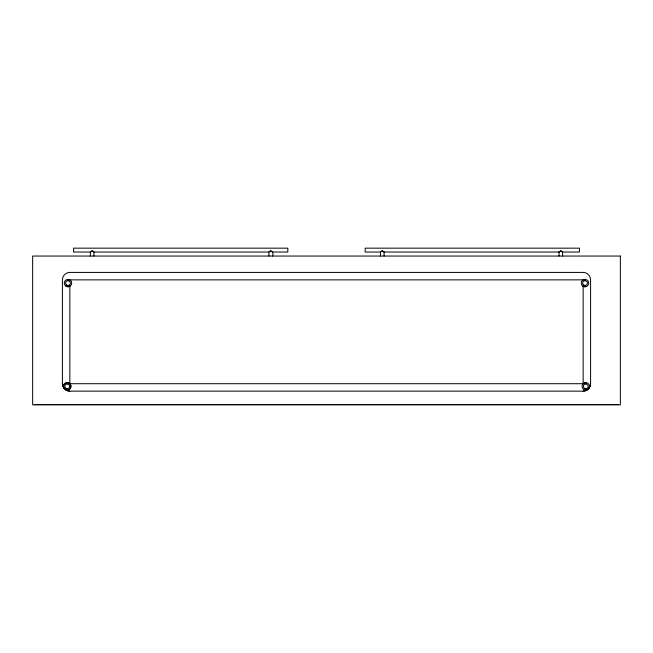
<?xml version="1.0" encoding="UTF-8"?>
<svg xmlns="http://www.w3.org/2000/svg" width="653" height="653" viewBox="0 0 653 653"><rect width="100%" height="100%" fill="white"/><g stroke="black" fill="none" stroke-linecap="round" stroke-linejoin="round"><path stroke-width="0.98" d="M590.59 383.711C590.516 387.702 587.153 391.065 583.153 391.147L69.847 391.147C65.847 391.065 62.484 387.702 62.41 383.711L62.41 279.859A7.436 7.436 0 0 1 69.847 272.415L583.153 272.415A7.436 7.436 0 0 1 590.59 279.859L590.59 383.711A7.436 7.436 0 0 1 583.153 391.147M380.519 252.025L382.291 250.842L384.07 252.025L559.05 252.034L560.837 250.842L562.608 252.025L579.431 252.034L579.431 248.164L365.182 248.164L365.182 252.034L380.511 252.034L380.511 256.049M559.09 251.993L560.837 250.842L562.576 251.993L562.625 256.049M559.058 252.025L559.05 256.049M380.536 252.009L382.291 250.842L383.923 251.887M63.863 387.882C62.011 384.364 67.12 380.748 69.847 383.711L583.153 383.711L585.782 382.617L585.782 383.956M69.847 286.3L67.985 286.798L67.985 285.459M587.21 389.776L585.782 390.061L585.782 388.715M65.79 389.776C69.357 391.425 72.72 386.356 69.847 383.711L69.847 285.965M272.489 252.034L287.818 252.034L287.818 248.164L73.569 248.164L73.569 252.034L90.375 252.034L92.163 250.842L93.95 252.034L268.922 252.034C271.158 248.769 274.431 253.519 272.489 256.049M34.438 404.542L618.562 404.542M583.153 286.3L585.015 286.798L585.015 285.459M272.399 251.952L270.709 250.842L268.963 251.993L268.922 256.049M585.015 280.7L585.015 279.362L583.153 279.859L69.847 279.859L67.985 279.362L67.985 280.7M583.153 285.965L583.153 383.711M384.078 252.034L384.078 256.049M93.95 256.049L93.95 252.034L92.163 250.842L90.4 252.009L90.375 256.049M67.218 382.617L67.218 383.956M67.218 388.715L67.218 390.061M69.847 391.147A7.436 7.436 0 0 1 62.41 383.711M620.35 256.049L32.65 256.049L32.65 404.836L620.35 404.836L620.35 256.049M584.59 388.396A2.383 2.383 0 0 0 588.165 386.339A2.383 2.383 0 0 0 584.59 384.274A2.383 2.383 0 0 0 584.59 388.396M583.651 389.384A3.722 3.722 0 0 0 589.488 386.658A3.722 3.722 0 0 0 584.206 382.968A3.722 3.722 0 0 0 583.651 389.384M583.651 285.034A2.383 2.383 0 0 0 587.382 283.28A2.383 2.383 0 0 0 584.002 280.921A2.383 2.383 0 0 0 583.651 285.034M582.884 286.128A3.722 3.722 0 0 0 588.72 283.394A3.722 3.722 0 0 0 583.431 279.713A3.722 3.722 0 0 0 582.884 286.128M66.026 388.396A2.383 2.383 0 0 0 69.593 386.339A2.383 2.383 0 0 0 66.026 384.274A2.383 2.383 0 0 0 66.026 388.396M65.178 389.449A3.722 3.722 0 0 0 70.932 386.543A3.722 3.722 0 0 0 65.537 383.017A3.722 3.722 0 0 0 65.178 389.449M66.688 285.075A2.383 2.383 0 0 0 70.369 283.206A2.383 2.383 0 0 0 66.916 280.953A2.383 2.383 0 0 0 66.688 285.075M65.953 286.194A3.722 3.722 0 0 0 71.699 283.28A3.722 3.722 0 0 0 66.312 279.762A3.722 3.722 0 0 0 65.953 286.194"/></g></svg>
